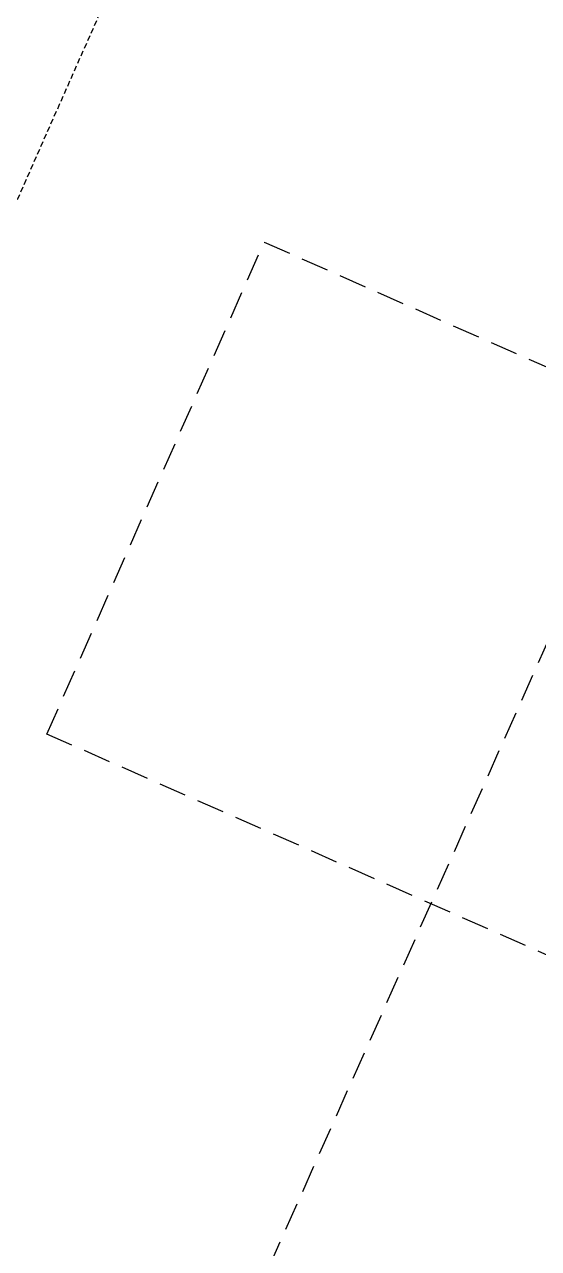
# Model space of a CAD drawing. Header units: inches. Extents: x -26500 to 0, y -3347 to 2257.
# Drawn here: x -23641 to -23529.1, y -1672 to -1405.7 of the extents above; entities that cross this region are included whole.
import ezdxf

# ---------------------------------------------------------------- set-up
doc = ezdxf.new("R2010")
doc.units = ezdxf.units.IN
doc.header["$LTSCALE"] = 48
doc.header["$MEASUREMENT"] = 0
doc.linetypes.add('NB - 5th floor_plan$0$HIDDEN2', pattern=[0.1875, 0.125, -0.0625])
for name, color, linetype in [('NB - 5th floor_plan$0$STDROPS', 1, 'NB - 5th floor_plan$0$HIDDEN2'), ('NB - 5th floor_plan$0$STSLABEDGE', 1, 'NB - 5th floor_plan$0$HIDDEN2'), ('XREF', 7, 'Continuous')]:
    doc.layers.add(name, color=color, linetype=linetype)

# ---------------------------------------------------------------- blocks, each defined once
blk = doc.blocks.new('NB - 5th floor_plan')
at = {"layer": 'Defpoints'}
blk.add_lwpolyline([(-23551.2594, -1209.4721, 0.52056705), (-23591.7457, -1307.7272, 0.52056705), (-23591.7457, -1307.7272, 0.52056705), (-23632.2321, -1382.8635, 0.52056705), (-23632.2321, -1382.8635, 0.52056705), (-23643.7996, -1405.9823, 0.52056705), (-23643.7996, -1405.9823, 0.52056705), (-23666.9347, -1440.6606, 0.52056705), (-23666.9347, -1440.6606, 0.52056705), (-23684.2859, -1469.5592, 0.52056705), (-23684.2859, -1469.5592, 0.52056705), (-23707.421, -1504.2375, 0.52056705), (-23707.421, -1504.2375, 0.52056705), (-23724.7723, -1538.9157, 0.52056705), (-23724.7723, -1538.9157, 0.52056705), (-23742.1236, -1585.1535, 0.52056705), (-23742.1236, -1585.1535, 0.52056705), (-23782.6099, -1648.7303, 0.52056705), (-23782.6099, -1648.7303, 0.52056705), (-23811.5287, -1723.8666, 0.52056705)], format="xyb", dxfattribs=at)
at = {"layer": 'NB - 5th floor_plan$0$STDROPS', "color": 1, "linetype": 'NB - 5th floor_plan$0$HIDDEN2', "ltscale": 0.2}
blk.add_line((-23564.1369, -1266.6041, 0), (-23744.8734, -1674.9646, 0), dxfattribs=at)
at = {"layer": 'NB - 5th floor_plan$0$STDROPS', "color": 1, "linetype": 'NB - 5th floor_plan$0$HIDDEN2', "elevation": 0}
blk.add_lwpolyline([(-23431.3725, -1325.3689), (-23613.3103, -1733.1932)], dxfattribs=at)
at = {"layer": 'NB - 5th floor_plan$0$STSLABEDGE', "color": 1, "linetype": 'NB - 5th floor_plan$0$HIDDEN2'}
blk.add_lwpolyline([(-23474.2638, -1631.5352), (-23636.0945, -1560.0386), (-23588.8114, -1453.0184), (-23448.7974, -1514.8742), (-23448.7567, -1514.7822), (-23428.4045, -1523.7741)], dxfattribs=at)

msp = doc.modelspace()

# ---------------------------------------------------------------- block references
at = {"layer": 'XREF'}
msp.add_blockref('NB - 5th floor_plan', (0, 0), dxfattribs=at)

doc.saveas('drawing.dxf')
